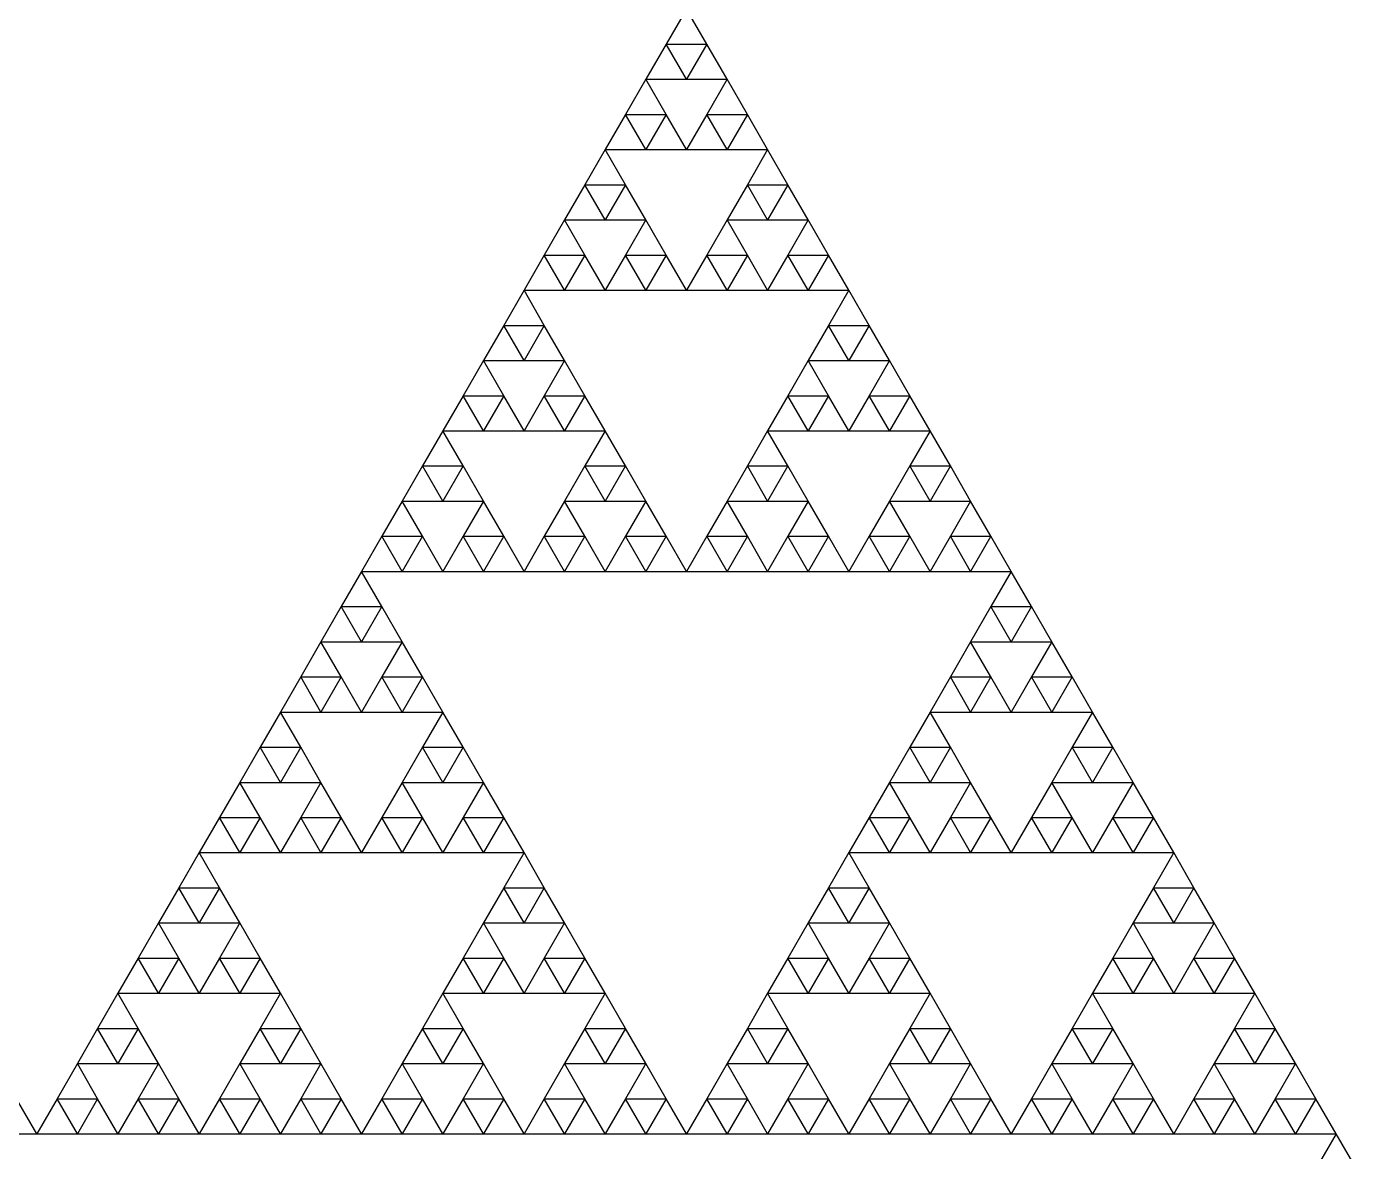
# Model space of a CAD drawing. Header units: metres. Extents: x -50 to 50, y -29 to 58.
# Drawn here: x -12.55 to -6.15, y 25.17 to 30.59 of the extents above; entities that cross this region are included whole.
import ezdxf

# ---------------------------------------------------------------- set-up
doc = ezdxf.new("R2010")
doc.units = ezdxf.units.M

msp = doc.modelspace()

# ---------------------------------------------------------------- linework, layer by layer
for p, q in [((-9.375, 30.6717), (-9.47266, 30.5026)), ((-9.27734, 30.5026), (-9.375, 30.6717)), ((-9.47266, 30.5026), (-9.57031, 30.3334)), ((-9.375, 30.3334), (-9.47266, 30.5026)), ((-9.47266, 30.5026), (-9.27734, 30.5026)), ((-9.27734, 30.5026), (-9.375, 30.3334)), ((-9.17969, 30.3334), (-9.27734, 30.5026)), ((-9.57031, 30.3334), (-9.66797, 30.1643)), ((-9.47266, 30.1643), (-9.57031, 30.3334)), ((-9.57031, 30.3334), (-9.375, 30.3334)), ((-9.375, 30.3334), (-9.17969, 30.3334)), ((-9.17969, 30.3334), (-9.27734, 30.1643)), ((-9.08203, 30.1643), (-9.17969, 30.3334)), ((-9.66797, 30.1643), (-9.76562, 29.9951)), ((-9.57031, 29.9951), (-9.66797, 30.1643)), ((-9.66797, 30.1643), (-9.47266, 30.1643)), ((-9.47266, 30.1643), (-9.57031, 29.9951)), ((-9.375, 29.9951), (-9.47266, 30.1643)), ((-9.27734, 30.1643), (-9.375, 29.9951)), ((-9.17969, 29.9951), (-9.27734, 30.1643)), ((-9.27734, 30.1643), (-9.08203, 30.1643)), ((-9.08203, 30.1643), (-9.17969, 29.9951)), ((-8.98438, 29.9951), (-9.08203, 30.1643)), ((-9.76562, 29.9951), (-9.86328, 29.826)), ((-9.66797, 29.826), (-9.76562, 29.9951)), ((-9.76562, 29.9951), (-9.57031, 29.9951)), ((-9.57031, 29.9951), (-9.375, 29.9951)), ((-9.375, 29.9951), (-9.17969, 29.9951)), ((-9.17969, 29.9951), (-8.98438, 29.9951)), ((-8.98438, 29.9951), (-9.08203, 29.826)), ((-8.88672, 29.826), (-8.98438, 29.9951)), ((-9.86328, 29.826), (-9.96094, 29.6569)), ((-9.76562, 29.6569), (-9.86328, 29.826)), ((-9.86328, 29.826), (-9.66797, 29.826)), ((-9.66797, 29.826), (-9.76562, 29.6569)), ((-9.57031, 29.6569), (-9.66797, 29.826)), ((-9.08203, 29.826), (-9.17969, 29.6569)), ((-8.98438, 29.6569), (-9.08203, 29.826)), ((-9.08203, 29.826), (-8.88672, 29.826)), ((-8.88672, 29.826), (-8.98438, 29.6569)), ((-8.78906, 29.6569), (-8.88672, 29.826)), ((-9.96094, 29.6569), (-10.0586, 29.4877)), ((-9.86328, 29.4877), (-9.96094, 29.6569)), ((-9.96094, 29.6569), (-9.76562, 29.6569)), ((-9.76562, 29.6569), (-9.57031, 29.6569)), ((-9.57031, 29.6569), (-9.66797, 29.4877)), ((-9.47266, 29.4877), (-9.57031, 29.6569)), ((-9.17969, 29.6569), (-9.27734, 29.4877)), ((-9.08203, 29.4877), (-9.17969, 29.6569)), ((-9.17969, 29.6569), (-8.98438, 29.6569)), ((-8.98438, 29.6569), (-8.78906, 29.6569)), ((-8.78906, 29.6569), (-8.88672, 29.4877)), ((-8.69141, 29.4877), (-8.78906, 29.6569)), ((-10.0586, 29.4877), (-10.1562, 29.3186)), ((-9.96094, 29.3186), (-10.0586, 29.4877)), ((-10.0586, 29.4877), (-9.86328, 29.4877)), ((-9.86328, 29.4877), (-9.96094, 29.3186)), ((-9.76562, 29.3186), (-9.86328, 29.4877)), ((-9.66797, 29.4877), (-9.76562, 29.3186)), ((-9.57031, 29.3186), (-9.66797, 29.4877)), ((-9.66797, 29.4877), (-9.47266, 29.4877)), ((-9.47266, 29.4877), (-9.57031, 29.3186)), ((-9.375, 29.3186), (-9.47266, 29.4877)), ((-9.27734, 29.4877), (-9.375, 29.3186)), ((-9.17969, 29.3186), (-9.27734, 29.4877)), ((-9.27734, 29.4877), (-9.08203, 29.4877)), ((-9.08203, 29.4877), (-9.17969, 29.3186)), ((-8.98438, 29.3186), (-9.08203, 29.4877)), ((-8.88672, 29.4877), (-8.98438, 29.3186)), ((-8.78906, 29.3186), (-8.88672, 29.4877)), ((-8.88672, 29.4877), (-8.69141, 29.4877)), ((-8.69141, 29.4877), (-8.78906, 29.3186)), ((-8.59375, 29.3186), (-8.69141, 29.4877)), ((-10.1562, 29.3186), (-10.2539, 29.1494)), ((-10.0586, 29.1494), (-10.1562, 29.3186)), ((-10.1562, 29.3186), (-9.96094, 29.3186)), ((-9.96094, 29.3186), (-9.76562, 29.3186)), ((-9.76562, 29.3186), (-9.57031, 29.3186)), ((-9.57031, 29.3186), (-9.375, 29.3186)), ((-9.375, 29.3186), (-9.17969, 29.3186)), ((-9.17969, 29.3186), (-8.98438, 29.3186)), ((-8.98438, 29.3186), (-8.78906, 29.3186)), ((-8.78906, 29.3186), (-8.59375, 29.3186)), ((-8.59375, 29.3186), (-8.69141, 29.1494)), ((-8.49609, 29.1494), (-8.59375, 29.3186)), ((-10.2539, 29.1494), (-10.3516, 28.9803)), ((-10.1562, 28.9803), (-10.2539, 29.1494)), ((-10.2539, 29.1494), (-10.0586, 29.1494)), ((-10.0586, 29.1494), (-10.1562, 28.9803)), ((-9.96094, 28.9803), (-10.0586, 29.1494)), ((-8.69141, 29.1494), (-8.78906, 28.9803)), ((-8.59375, 28.9803), (-8.69141, 29.1494)), ((-8.69141, 29.1494), (-8.49609, 29.1494)), ((-8.49609, 29.1494), (-8.59375, 28.9803)), ((-8.39844, 28.9803), (-8.49609, 29.1494)), ((-10.3516, 28.9803), (-10.4492, 28.8111)), ((-10.2539, 28.8111), (-10.3516, 28.9803)), ((-10.3516, 28.9803), (-10.1562, 28.9803)), ((-10.1562, 28.9803), (-9.96094, 28.9803)), ((-9.96094, 28.9803), (-10.0586, 28.8111)), ((-9.86328, 28.8111), (-9.96094, 28.9803)), ((-8.78906, 28.9803), (-8.88672, 28.8111)), ((-8.69141, 28.8111), (-8.78906, 28.9803)), ((-8.78906, 28.9803), (-8.59375, 28.9803)), ((-8.59375, 28.9803), (-8.39844, 28.9803)), ((-8.39844, 28.9803), (-8.49609, 28.8111)), ((-8.30078, 28.8111), (-8.39844, 28.9803)), ((-10.4492, 28.8111), (-10.5469, 28.642)), ((-10.3516, 28.642), (-10.4492, 28.8111)), ((-10.4492, 28.8111), (-10.2539, 28.8111)), ((-10.2539, 28.8111), (-10.3516, 28.642)), ((-10.1562, 28.642), (-10.2539, 28.8111)), ((-10.0586, 28.8111), (-10.1562, 28.642)), ((-9.96094, 28.642), (-10.0586, 28.8111)), ((-10.0586, 28.8111), (-9.86328, 28.8111)), ((-9.86328, 28.8111), (-9.96094, 28.642)), ((-9.76562, 28.642), (-9.86328, 28.8111)), ((-8.88672, 28.8111), (-8.98438, 28.642)), ((-8.78906, 28.642), (-8.88672, 28.8111)), ((-8.88672, 28.8111), (-8.69141, 28.8111)), ((-8.69141, 28.8111), (-8.78906, 28.642)), ((-8.59375, 28.642), (-8.69141, 28.8111)), ((-8.49609, 28.8111), (-8.59375, 28.642)), ((-8.39844, 28.642), (-8.49609, 28.8111)), ((-8.49609, 28.8111), (-8.30078, 28.8111)), ((-8.30078, 28.8111), (-8.39844, 28.642)), ((-8.20312, 28.642), (-8.30078, 28.8111)), ((-10.5469, 28.642), (-10.6445, 28.4728)), ((-10.4492, 28.4728), (-10.5469, 28.642)), ((-10.5469, 28.642), (-10.3516, 28.642)), ((-10.3516, 28.642), (-10.1562, 28.642)), ((-10.1562, 28.642), (-9.96094, 28.642)), ((-9.96094, 28.642), (-9.76562, 28.642)), ((-9.76562, 28.642), (-9.86328, 28.4728)), ((-9.66797, 28.4728), (-9.76562, 28.642)), ((-8.98438, 28.642), (-9.08203, 28.4728)), ((-8.88672, 28.4728), (-8.98438, 28.642)), ((-8.98438, 28.642), (-8.78906, 28.642)), ((-8.78906, 28.642), (-8.59375, 28.642)), ((-8.59375, 28.642), (-8.39844, 28.642)), ((-8.39844, 28.642), (-8.20312, 28.642)), ((-8.20312, 28.642), (-8.30078, 28.4728)), ((-8.10547, 28.4728), (-8.20312, 28.642)), ((-10.6445, 28.4728), (-10.7422, 28.3037)), ((-10.5469, 28.3037), (-10.6445, 28.4728)), ((-10.6445, 28.4728), (-10.4492, 28.4728)), ((-10.4492, 28.4728), (-10.5469, 28.3037)), ((-10.3516, 28.3037), (-10.4492, 28.4728)), ((-9.86328, 28.4728), (-9.96094, 28.3037)), ((-9.76562, 28.3037), (-9.86328, 28.4728)), ((-9.86328, 28.4728), (-9.66797, 28.4728)), ((-9.66797, 28.4728), (-9.76562, 28.3037)), ((-9.57031, 28.3037), (-9.66797, 28.4728)), ((-9.08203, 28.4728), (-9.17969, 28.3037)), ((-8.98438, 28.3037), (-9.08203, 28.4728)), ((-9.08203, 28.4728), (-8.88672, 28.4728)), ((-8.88672, 28.4728), (-8.98438, 28.3037)), ((-8.78906, 28.3037), (-8.88672, 28.4728)), ((-8.30078, 28.4728), (-8.39844, 28.3037)), ((-8.20312, 28.3037), (-8.30078, 28.4728)), ((-8.30078, 28.4728), (-8.10547, 28.4728)), ((-8.10547, 28.4728), (-8.20312, 28.3037)), ((-8.00781, 28.3037), (-8.10547, 28.4728)), ((-10.7422, 28.3037), (-10.8398, 28.1345)), ((-10.6445, 28.1345), (-10.7422, 28.3037)), ((-10.7422, 28.3037), (-10.5469, 28.3037)), ((-10.5469, 28.3037), (-10.3516, 28.3037)), ((-10.3516, 28.3037), (-10.4492, 28.1345)), ((-10.2539, 28.1345), (-10.3516, 28.3037)), ((-9.96094, 28.3037), (-10.0586, 28.1345)), ((-9.86328, 28.1345), (-9.96094, 28.3037)), ((-9.96094, 28.3037), (-9.76562, 28.3037)), ((-9.76562, 28.3037), (-9.57031, 28.3037)), ((-9.57031, 28.3037), (-9.66797, 28.1345)), ((-9.47266, 28.1345), (-9.57031, 28.3037)), ((-9.17969, 28.3037), (-9.27734, 28.1345)), ((-9.08203, 28.1345), (-9.17969, 28.3037)), ((-9.17969, 28.3037), (-8.98438, 28.3037)), ((-8.98438, 28.3037), (-8.78906, 28.3037)), ((-8.78906, 28.3037), (-8.88672, 28.1345)), ((-8.69141, 28.1345), (-8.78906, 28.3037)), ((-8.39844, 28.3037), (-8.49609, 28.1345)), ((-8.30078, 28.1345), (-8.39844, 28.3037)), ((-8.39844, 28.3037), (-8.20312, 28.3037)), ((-8.20312, 28.3037), (-8.00781, 28.3037)), ((-8.00781, 28.3037), (-8.10547, 28.1345)), ((-7.91016, 28.1345), (-8.00781, 28.3037)), ((-10.8398, 28.1345), (-10.9375, 27.9654)), ((-10.7422, 27.9654), (-10.8398, 28.1345)), ((-10.8398, 28.1345), (-10.6445, 28.1345)), ((-10.6445, 28.1345), (-10.7422, 27.9654)), ((-10.5469, 27.9654), (-10.6445, 28.1345)), ((-10.4492, 28.1345), (-10.5469, 27.9654)), ((-10.3516, 27.9654), (-10.4492, 28.1345)), ((-10.4492, 28.1345), (-10.2539, 28.1345)), ((-10.2539, 28.1345), (-10.3516, 27.9654)), ((-10.1562, 27.9654), (-10.2539, 28.1345)), ((-10.0586, 28.1345), (-10.1562, 27.9654)), ((-9.96094, 27.9654), (-10.0586, 28.1345)), ((-10.0586, 28.1345), (-9.86328, 28.1345)), ((-9.86328, 28.1345), (-9.96094, 27.9654)), ((-9.76562, 27.9654), (-9.86328, 28.1345)), ((-9.66797, 28.1345), (-9.76562, 27.9654)), ((-9.57031, 27.9654), (-9.66797, 28.1345)), ((-9.66797, 28.1345), (-9.47266, 28.1345)), ((-9.47266, 28.1345), (-9.57031, 27.9654)), ((-9.375, 27.9654), (-9.47266, 28.1345)), ((-9.27734, 28.1345), (-9.375, 27.9654)), ((-9.17969, 27.9654), (-9.27734, 28.1345)), ((-9.27734, 28.1345), (-9.08203, 28.1345)), ((-9.08203, 28.1345), (-9.17969, 27.9654)), ((-8.98438, 27.9654), (-9.08203, 28.1345)), ((-8.88672, 28.1345), (-8.98438, 27.9654)), ((-8.78906, 27.9654), (-8.88672, 28.1345)), ((-8.88672, 28.1345), (-8.69141, 28.1345)), ((-8.69141, 28.1345), (-8.78906, 27.9654)), ((-8.59375, 27.9654), (-8.69141, 28.1345)), ((-8.49609, 28.1345), (-8.59375, 27.9654)), ((-8.39844, 27.9654), (-8.49609, 28.1345)), ((-8.49609, 28.1345), (-8.30078, 28.1345)), ((-8.30078, 28.1345), (-8.39844, 27.9654)), ((-8.20312, 27.9654), (-8.30078, 28.1345)), ((-8.10547, 28.1345), (-8.20312, 27.9654)), ((-8.00781, 27.9654), (-8.10547, 28.1345)), ((-8.10547, 28.1345), (-7.91016, 28.1345)), ((-7.91016, 28.1345), (-8.00781, 27.9654)), ((-7.8125, 27.9654), (-7.91016, 28.1345)), ((-10.9375, 27.9654), (-11.0352, 27.7962)), ((-10.8398, 27.7962), (-10.9375, 27.9654)), ((-10.9375, 27.9654), (-10.7422, 27.9654)), ((-10.7422, 27.9654), (-10.5469, 27.9654)), ((-10.5469, 27.9654), (-10.3516, 27.9654)), ((-10.3516, 27.9654), (-10.1562, 27.9654)), ((-10.1562, 27.9654), (-9.96094, 27.9654)), ((-9.96094, 27.9654), (-9.76562, 27.9654)), ((-9.76562, 27.9654), (-9.57031, 27.9654)), ((-9.57031, 27.9654), (-9.375, 27.9654)), ((-9.375, 27.9654), (-9.17969, 27.9654)), ((-9.17969, 27.9654), (-8.98438, 27.9654)), ((-8.98438, 27.9654), (-8.78906, 27.9654)), ((-8.78906, 27.9654), (-8.59375, 27.9654)), ((-8.59375, 27.9654), (-8.39844, 27.9654)), ((-8.39844, 27.9654), (-8.20312, 27.9654)), ((-8.20312, 27.9654), (-8.00781, 27.9654)), ((-8.00781, 27.9654), (-7.8125, 27.9654)), ((-7.8125, 27.9654), (-7.91016, 27.7962)), ((-7.71484, 27.7962), (-7.8125, 27.9654)), ((-11.0352, 27.7962), (-11.1328, 27.6271)), ((-10.9375, 27.6271), (-11.0352, 27.7962)), ((-11.0352, 27.7962), (-10.8398, 27.7962)), ((-10.8398, 27.7962), (-10.9375, 27.6271)), ((-10.7422, 27.6271), (-10.8398, 27.7962)), ((-7.91016, 27.7962), (-8.00781, 27.6271)), ((-7.8125, 27.6271), (-7.91016, 27.7962)), ((-7.91016, 27.7962), (-7.71484, 27.7962)), ((-7.71484, 27.7962), (-7.8125, 27.6271)), ((-7.61719, 27.6271), (-7.71484, 27.7962)), ((-11.1328, 27.6271), (-11.2305, 27.458)), ((-11.0352, 27.458), (-11.1328, 27.6271)), ((-11.1328, 27.6271), (-10.9375, 27.6271)), ((-10.9375, 27.6271), (-10.7422, 27.6271)), ((-10.7422, 27.6271), (-10.8398, 27.458)), ((-10.6445, 27.458), (-10.7422, 27.6271)), ((-8.00781, 27.6271), (-8.10547, 27.458)), ((-7.91016, 27.458), (-8.00781, 27.6271)), ((-8.00781, 27.6271), (-7.8125, 27.6271)), ((-7.8125, 27.6271), (-7.61719, 27.6271)), ((-7.61719, 27.6271), (-7.71484, 27.458)), ((-7.51953, 27.458), (-7.61719, 27.6271)), ((-11.2305, 27.458), (-11.3281, 27.2888)), ((-11.1328, 27.2888), (-11.2305, 27.458)), ((-11.2305, 27.458), (-11.0352, 27.458)), ((-11.0352, 27.458), (-11.1328, 27.2888)), ((-10.9375, 27.2888), (-11.0352, 27.458)), ((-10.8398, 27.458), (-10.9375, 27.2888)), ((-10.7422, 27.2888), (-10.8398, 27.458)), ((-10.8398, 27.458), (-10.6445, 27.458)), ((-10.6445, 27.458), (-10.7422, 27.2888)), ((-10.5469, 27.2888), (-10.6445, 27.458)), ((-8.10547, 27.458), (-8.20312, 27.2888)), ((-8.00781, 27.2888), (-8.10547, 27.458)), ((-8.10547, 27.458), (-7.91016, 27.458)), ((-7.91016, 27.458), (-8.00781, 27.2888)), ((-7.8125, 27.2888), (-7.91016, 27.458)), ((-7.71484, 27.458), (-7.8125, 27.2888)), ((-7.61719, 27.2888), (-7.71484, 27.458)), ((-7.71484, 27.458), (-7.51953, 27.458)), ((-7.51953, 27.458), (-7.61719, 27.2888)), ((-7.42188, 27.2888), (-7.51953, 27.458)), ((-11.3281, 27.2888), (-11.4258, 27.1197)), ((-11.2305, 27.1197), (-11.3281, 27.2888)), ((-11.3281, 27.2888), (-11.1328, 27.2888)), ((-11.1328, 27.2888), (-10.9375, 27.2888)), ((-10.9375, 27.2888), (-10.7422, 27.2888)), ((-10.7422, 27.2888), (-10.5469, 27.2888)), ((-10.5469, 27.2888), (-10.6445, 27.1197)), ((-10.4492, 27.1197), (-10.5469, 27.2888)), ((-8.20312, 27.2888), (-8.30078, 27.1197)), ((-8.10547, 27.1197), (-8.20312, 27.2888)), ((-8.20312, 27.2888), (-8.00781, 27.2888)), ((-8.00781, 27.2888), (-7.8125, 27.2888)), ((-7.8125, 27.2888), (-7.61719, 27.2888)), ((-7.61719, 27.2888), (-7.42188, 27.2888)), ((-7.42188, 27.2888), (-7.51953, 27.1197)), ((-7.32422, 27.1197), (-7.42188, 27.2888)), ((-11.4258, 27.1197), (-11.5234, 26.9505)), ((-11.3281, 26.9505), (-11.4258, 27.1197)), ((-11.4258, 27.1197), (-11.2305, 27.1197)), ((-11.2305, 27.1197), (-11.3281, 26.9505)), ((-11.1328, 26.9505), (-11.2305, 27.1197)), ((-10.6445, 27.1197), (-10.7422, 26.9505)), ((-10.5469, 26.9505), (-10.6445, 27.1197)), ((-10.6445, 27.1197), (-10.4492, 27.1197)), ((-10.4492, 27.1197), (-10.5469, 26.9505)), ((-10.3516, 26.9505), (-10.4492, 27.1197)), ((-8.30078, 27.1197), (-8.39844, 26.9505)), ((-8.20312, 26.9505), (-8.30078, 27.1197)), ((-8.30078, 27.1197), (-8.10547, 27.1197)), ((-8.10547, 27.1197), (-8.20312, 26.9505)), ((-8.00781, 26.9505), (-8.10547, 27.1197)), ((-7.51953, 27.1197), (-7.61719, 26.9505)), ((-7.42188, 26.9505), (-7.51953, 27.1197)), ((-7.51953, 27.1197), (-7.32422, 27.1197)), ((-7.32422, 27.1197), (-7.42188, 26.9505)), ((-7.22656, 26.9505), (-7.32422, 27.1197)), ((-11.5234, 26.9505), (-11.6211, 26.7814)), ((-11.4258, 26.7814), (-11.5234, 26.9505)), ((-11.5234, 26.9505), (-11.3281, 26.9505)), ((-11.3281, 26.9505), (-11.1328, 26.9505)), ((-11.1328, 26.9505), (-11.2305, 26.7814)), ((-11.0352, 26.7814), (-11.1328, 26.9505)), ((-10.7422, 26.9505), (-10.8398, 26.7814)), ((-10.6445, 26.7814), (-10.7422, 26.9505)), ((-10.7422, 26.9505), (-10.5469, 26.9505)), ((-10.5469, 26.9505), (-10.3516, 26.9505)), ((-10.3516, 26.9505), (-10.4492, 26.7814)), ((-10.2539, 26.7814), (-10.3516, 26.9505)), ((-8.39844, 26.9505), (-8.49609, 26.7814)), ((-8.30078, 26.7814), (-8.39844, 26.9505)), ((-8.39844, 26.9505), (-8.20312, 26.9505)), ((-8.20312, 26.9505), (-8.00781, 26.9505)), ((-8.00781, 26.9505), (-8.10547, 26.7814)), ((-7.91016, 26.7814), (-8.00781, 26.9505)), ((-7.61719, 26.9505), (-7.71484, 26.7814)), ((-7.51953, 26.7814), (-7.61719, 26.9505)), ((-7.61719, 26.9505), (-7.42188, 26.9505)), ((-7.42188, 26.9505), (-7.22656, 26.9505)), ((-7.22656, 26.9505), (-7.32422, 26.7814)), ((-7.12891, 26.7814), (-7.22656, 26.9505)), ((-11.6211, 26.7814), (-11.7188, 26.6122)), ((-11.5234, 26.6122), (-11.6211, 26.7814)), ((-11.6211, 26.7814), (-11.4258, 26.7814)), ((-11.4258, 26.7814), (-11.5234, 26.6122)), ((-11.3281, 26.6122), (-11.4258, 26.7814)), ((-11.2305, 26.7814), (-11.3281, 26.6122)), ((-11.1328, 26.6122), (-11.2305, 26.7814)), ((-11.2305, 26.7814), (-11.0352, 26.7814)), ((-11.0352, 26.7814), (-11.1328, 26.6122)), ((-10.9375, 26.6122), (-11.0352, 26.7814)), ((-10.8398, 26.7814), (-10.9375, 26.6122)), ((-10.7422, 26.6122), (-10.8398, 26.7814)), ((-10.8398, 26.7814), (-10.6445, 26.7814)), ((-10.6445, 26.7814), (-10.7422, 26.6122)), ((-10.5469, 26.6122), (-10.6445, 26.7814)), ((-10.4492, 26.7814), (-10.5469, 26.6122)), ((-10.3516, 26.6122), (-10.4492, 26.7814)), ((-10.4492, 26.7814), (-10.2539, 26.7814)), ((-10.2539, 26.7814), (-10.3516, 26.6122)), ((-10.1562, 26.6122), (-10.2539, 26.7814)), ((-8.49609, 26.7814), (-8.59375, 26.6122)), ((-8.39844, 26.6122), (-8.49609, 26.7814)), ((-8.49609, 26.7814), (-8.30078, 26.7814)), ((-8.30078, 26.7814), (-8.39844, 26.6122)), ((-8.20312, 26.6122), (-8.30078, 26.7814)), ((-8.10547, 26.7814), (-8.20312, 26.6122)), ((-8.00781, 26.6122), (-8.10547, 26.7814)), ((-8.10547, 26.7814), (-7.91016, 26.7814)), ((-7.91016, 26.7814), (-8.00781, 26.6122)), ((-7.8125, 26.6122), (-7.91016, 26.7814)), ((-7.71484, 26.7814), (-7.8125, 26.6122)), ((-7.61719, 26.6122), (-7.71484, 26.7814)), ((-7.71484, 26.7814), (-7.51953, 26.7814)), ((-7.51953, 26.7814), (-7.61719, 26.6122)), ((-7.42188, 26.6122), (-7.51953, 26.7814)), ((-7.32422, 26.7814), (-7.42188, 26.6122)), ((-7.22656, 26.6122), (-7.32422, 26.7814)), ((-7.32422, 26.7814), (-7.12891, 26.7814)), ((-7.12891, 26.7814), (-7.22656, 26.6122)), ((-7.03125, 26.6122), (-7.12891, 26.7814)), ((-11.7188, 26.6122), (-11.8164, 26.4431)), ((-11.6211, 26.4431), (-11.7188, 26.6122)), ((-11.7188, 26.6122), (-11.5234, 26.6122)), ((-11.5234, 26.6122), (-11.3281, 26.6122)), ((-11.3281, 26.6122), (-11.1328, 26.6122)), ((-11.1328, 26.6122), (-10.9375, 26.6122)), ((-10.9375, 26.6122), (-10.7422, 26.6122)), ((-10.7422, 26.6122), (-10.5469, 26.6122)), ((-10.5469, 26.6122), (-10.3516, 26.6122)), ((-10.3516, 26.6122), (-10.1562, 26.6122)), ((-10.1562, 26.6122), (-10.2539, 26.4431)), ((-10.0586, 26.4431), (-10.1562, 26.6122)), ((-8.59375, 26.6122), (-8.69141, 26.4431)), ((-8.49609, 26.4431), (-8.59375, 26.6122)), ((-8.59375, 26.6122), (-8.39844, 26.6122)), ((-8.39844, 26.6122), (-8.20312, 26.6122)), ((-8.20312, 26.6122), (-8.00781, 26.6122)), ((-8.00781, 26.6122), (-7.8125, 26.6122)), ((-7.8125, 26.6122), (-7.61719, 26.6122)), ((-7.61719, 26.6122), (-7.42188, 26.6122)), ((-7.42188, 26.6122), (-7.22656, 26.6122)), ((-7.22656, 26.6122), (-7.03125, 26.6122)), ((-7.03125, 26.6122), (-7.12891, 26.4431)), ((-6.93359, 26.4431), (-7.03125, 26.6122)), ((-11.8164, 26.4431), (-11.9141, 26.2739)), ((-11.7188, 26.2739), (-11.8164, 26.4431)), ((-11.8164, 26.4431), (-11.6211, 26.4431)), ((-11.6211, 26.4431), (-11.7188, 26.2739)), ((-11.5234, 26.2739), (-11.6211, 26.4431)), ((-10.2539, 26.4431), (-10.3516, 26.2739)), ((-10.1562, 26.2739), (-10.2539, 26.4431)), ((-10.2539, 26.4431), (-10.0586, 26.4431)), ((-10.0586, 26.4431), (-10.1562, 26.2739)), ((-9.96094, 26.2739), (-10.0586, 26.4431)), ((-8.69141, 26.4431), (-8.78906, 26.2739)), ((-8.59375, 26.2739), (-8.69141, 26.4431)), ((-8.69141, 26.4431), (-8.49609, 26.4431)), ((-8.49609, 26.4431), (-8.59375, 26.2739)), ((-8.39844, 26.2739), (-8.49609, 26.4431)), ((-7.12891, 26.4431), (-7.22656, 26.2739)), ((-7.03125, 26.2739), (-7.12891, 26.4431)), ((-7.12891, 26.4431), (-6.93359, 26.4431)), ((-6.93359, 26.4431), (-7.03125, 26.2739)), ((-6.83594, 26.2739), (-6.93359, 26.4431)), ((-11.9141, 26.2739), (-12.0117, 26.1048)), ((-11.8164, 26.1048), (-11.9141, 26.2739)), ((-11.9141, 26.2739), (-11.7188, 26.2739)), ((-11.7188, 26.2739), (-11.5234, 26.2739)), ((-11.5234, 26.2739), (-11.6211, 26.1048)), ((-11.4258, 26.1048), (-11.5234, 26.2739)), ((-10.3516, 26.2739), (-10.4492, 26.1048)), ((-10.2539, 26.1048), (-10.3516, 26.2739)), ((-10.3516, 26.2739), (-10.1562, 26.2739)), ((-10.1562, 26.2739), (-9.96094, 26.2739)), ((-9.96094, 26.2739), (-10.0586, 26.1048)), ((-9.86328, 26.1048), (-9.96094, 26.2739)), ((-8.78906, 26.2739), (-8.88672, 26.1048)), ((-8.69141, 26.1048), (-8.78906, 26.2739)), ((-8.78906, 26.2739), (-8.59375, 26.2739)), ((-8.59375, 26.2739), (-8.39844, 26.2739)), ((-8.39844, 26.2739), (-8.49609, 26.1048)), ((-8.30078, 26.1048), (-8.39844, 26.2739)), ((-7.22656, 26.2739), (-7.32422, 26.1048)), ((-7.12891, 26.1048), (-7.22656, 26.2739)), ((-7.22656, 26.2739), (-7.03125, 26.2739)), ((-7.03125, 26.2739), (-6.83594, 26.2739)), ((-6.83594, 26.2739), (-6.93359, 26.1048)), ((-6.73828, 26.1048), (-6.83594, 26.2739)), ((-12.0117, 26.1048), (-12.1094, 25.9356)), ((-11.9141, 25.9356), (-12.0117, 26.1048)), ((-12.0117, 26.1048), (-11.8164, 26.1048)), ((-11.8164, 26.1048), (-11.9141, 25.9356)), ((-11.7188, 25.9356), (-11.8164, 26.1048)), ((-11.6211, 26.1048), (-11.7188, 25.9356)), ((-11.5234, 25.9356), (-11.6211, 26.1048)), ((-11.6211, 26.1048), (-11.4258, 26.1048)), ((-11.4258, 26.1048), (-11.5234, 25.9356)), ((-11.3281, 25.9356), (-11.4258, 26.1048)), ((-10.4492, 26.1048), (-10.5469, 25.9356)), ((-10.3516, 25.9356), (-10.4492, 26.1048)), ((-10.4492, 26.1048), (-10.2539, 26.1048)), ((-10.2539, 26.1048), (-10.3516, 25.9356)), ((-10.1562, 25.9356), (-10.2539, 26.1048)), ((-10.0586, 26.1048), (-10.1562, 25.9356)), ((-9.96094, 25.9356), (-10.0586, 26.1048)), ((-10.0586, 26.1048), (-9.86328, 26.1048)), ((-9.86328, 26.1048), (-9.96094, 25.9356)), ((-9.76562, 25.9356), (-9.86328, 26.1048)), ((-8.88672, 26.1048), (-8.98438, 25.9356)), ((-8.78906, 25.9356), (-8.88672, 26.1048)), ((-8.88672, 26.1048), (-8.69141, 26.1048)), ((-8.69141, 26.1048), (-8.78906, 25.9356)), ((-8.59375, 25.9356), (-8.69141, 26.1048)), ((-8.49609, 26.1048), (-8.59375, 25.9356)), ((-8.39844, 25.9356), (-8.49609, 26.1048)), ((-8.49609, 26.1048), (-8.30078, 26.1048)), ((-8.30078, 26.1048), (-8.39844, 25.9356)), ((-8.20312, 25.9356), (-8.30078, 26.1048)), ((-7.32422, 26.1048), (-7.42188, 25.9356)), ((-7.22656, 25.9356), (-7.32422, 26.1048)), ((-7.32422, 26.1048), (-7.12891, 26.1048)), ((-7.12891, 26.1048), (-7.22656, 25.9356)), ((-7.03125, 25.9356), (-7.12891, 26.1048)), ((-6.93359, 26.1048), (-7.03125, 25.9356)), ((-6.83594, 25.9356), (-6.93359, 26.1048)), ((-6.93359, 26.1048), (-6.73828, 26.1048)), ((-6.73828, 26.1048), (-6.83594, 25.9356)), ((-6.64062, 25.9356), (-6.73828, 26.1048)), ((-12.1094, 25.9356), (-12.207, 25.7665)), ((-12.0117, 25.7665), (-12.1094, 25.9356)), ((-12.1094, 25.9356), (-11.9141, 25.9356)), ((-11.9141, 25.9356), (-11.7188, 25.9356)), ((-11.7188, 25.9356), (-11.5234, 25.9356)), ((-11.5234, 25.9356), (-11.3281, 25.9356)), ((-11.3281, 25.9356), (-11.4258, 25.7665)), ((-11.2305, 25.7665), (-11.3281, 25.9356)), ((-10.5469, 25.9356), (-10.6445, 25.7665)), ((-10.4492, 25.7665), (-10.5469, 25.9356)), ((-10.5469, 25.9356), (-10.3516, 25.9356)), ((-10.3516, 25.9356), (-10.1562, 25.9356)), ((-10.1562, 25.9356), (-9.96094, 25.9356)), ((-9.96094, 25.9356), (-9.76562, 25.9356)), ((-9.76562, 25.9356), (-9.86328, 25.7665)), ((-9.66797, 25.7665), (-9.76562, 25.9356)), ((-8.98438, 25.9356), (-9.08203, 25.7665)), ((-8.88672, 25.7665), (-8.98438, 25.9356)), ((-8.98438, 25.9356), (-8.78906, 25.9356)), ((-8.78906, 25.9356), (-8.59375, 25.9356)), ((-8.59375, 25.9356), (-8.39844, 25.9356)), ((-8.39844, 25.9356), (-8.20312, 25.9356)), ((-8.20312, 25.9356), (-8.30078, 25.7665)), ((-8.10547, 25.7665), (-8.20312, 25.9356)), ((-7.42188, 25.9356), (-7.51953, 25.7665)), ((-7.32422, 25.7665), (-7.42188, 25.9356)), ((-7.42188, 25.9356), (-7.22656, 25.9356)), ((-7.22656, 25.9356), (-7.03125, 25.9356)), ((-7.03125, 25.9356), (-6.83594, 25.9356)), ((-6.83594, 25.9356), (-6.64062, 25.9356)), ((-6.64062, 25.9356), (-6.73828, 25.7665)), ((-6.54297, 25.7665), (-6.64062, 25.9356)), ((-12.207, 25.7665), (-12.3047, 25.5974)), ((-12.1094, 25.5974), (-12.207, 25.7665)), ((-12.207, 25.7665), (-12.0117, 25.7665)), ((-12.0117, 25.7665), (-12.1094, 25.5974)), ((-11.9141, 25.5974), (-12.0117, 25.7665)), ((-11.4258, 25.7665), (-11.5234, 25.5974)), ((-11.3281, 25.5974), (-11.4258, 25.7665)), ((-11.4258, 25.7665), (-11.2305, 25.7665)), ((-11.2305, 25.7665), (-11.3281, 25.5974)), ((-11.1328, 25.5974), (-11.2305, 25.7665)), ((-10.6445, 25.7665), (-10.7422, 25.5974)), ((-10.5469, 25.5974), (-10.6445, 25.7665)), ((-10.6445, 25.7665), (-10.4492, 25.7665)), ((-10.4492, 25.7665), (-10.5469, 25.5974)), ((-10.3516, 25.5974), (-10.4492, 25.7665)), ((-9.86328, 25.7665), (-9.96094, 25.5974)), ((-9.76562, 25.5974), (-9.86328, 25.7665)), ((-9.86328, 25.7665), (-9.66797, 25.7665)), ((-9.66797, 25.7665), (-9.76562, 25.5974)), ((-9.57031, 25.5974), (-9.66797, 25.7665)), ((-9.08203, 25.7665), (-9.17969, 25.5974)), ((-8.98438, 25.5974), (-9.08203, 25.7665)), ((-9.08203, 25.7665), (-8.88672, 25.7665)), ((-8.88672, 25.7665), (-8.98438, 25.5974)), ((-8.78906, 25.5974), (-8.88672, 25.7665)), ((-8.30078, 25.7665), (-8.39844, 25.5974)), ((-8.20312, 25.5974), (-8.30078, 25.7665)), ((-8.30078, 25.7665), (-8.10547, 25.7665)), ((-8.10547, 25.7665), (-8.20312, 25.5974)), ((-8.00781, 25.5974), (-8.10547, 25.7665)), ((-7.51953, 25.7665), (-7.61719, 25.5974)), ((-7.42188, 25.5974), (-7.51953, 25.7665)), ((-7.51953, 25.7665), (-7.32422, 25.7665)), ((-7.32422, 25.7665), (-7.42188, 25.5974)), ((-7.22656, 25.5974), (-7.32422, 25.7665)), ((-6.73828, 25.7665), (-6.83594, 25.5974)), ((-6.64062, 25.5974), (-6.73828, 25.7665)), ((-6.73828, 25.7665), (-6.54297, 25.7665)), ((-6.54297, 25.7665), (-6.64062, 25.5974)), ((-6.44531, 25.5974), (-6.54297, 25.7665)), ((-12.3047, 25.5974), (-12.4023, 25.4282)), ((-12.207, 25.4282), (-12.3047, 25.5974)), ((-12.3047, 25.5974), (-12.1094, 25.5974)), ((-12.1094, 25.5974), (-11.9141, 25.5974)), ((-11.9141, 25.5974), (-12.0117, 25.4282)), ((-11.8164, 25.4282), (-11.9141, 25.5974)), ((-11.5234, 25.5974), (-11.6211, 25.4282)), ((-11.4258, 25.4282), (-11.5234, 25.5974)), ((-11.5234, 25.5974), (-11.3281, 25.5974)), ((-11.3281, 25.5974), (-11.1328, 25.5974)), ((-11.1328, 25.5974), (-11.2305, 25.4282)), ((-11.0352, 25.4282), (-11.1328, 25.5974)), ((-10.7422, 25.5974), (-10.8398, 25.4282)), ((-10.6445, 25.4282), (-10.7422, 25.5974)), ((-10.7422, 25.5974), (-10.5469, 25.5974)), ((-10.5469, 25.5974), (-10.3516, 25.5974)), ((-10.3516, 25.5974), (-10.4492, 25.4282)), ((-10.2539, 25.4282), (-10.3516, 25.5974)), ((-9.96094, 25.5974), (-10.0586, 25.4282)), ((-9.86328, 25.4282), (-9.96094, 25.5974)), ((-9.96094, 25.5974), (-9.76562, 25.5974)), ((-9.76562, 25.5974), (-9.57031, 25.5974)), ((-9.57031, 25.5974), (-9.66797, 25.4282)), ((-9.47266, 25.4282), (-9.57031, 25.5974)), ((-9.17969, 25.5974), (-9.27734, 25.4282)), ((-9.08203, 25.4282), (-9.17969, 25.5974)), ((-9.17969, 25.5974), (-8.98438, 25.5974)), ((-8.98438, 25.5974), (-8.78906, 25.5974)), ((-8.78906, 25.5974), (-8.88672, 25.4282)), ((-8.69141, 25.4282), (-8.78906, 25.5974)), ((-8.39844, 25.5974), (-8.49609, 25.4282)), ((-8.30078, 25.4282), (-8.39844, 25.5974)), ((-8.39844, 25.5974), (-8.20312, 25.5974)), ((-8.20312, 25.5974), (-8.00781, 25.5974)), ((-8.00781, 25.5974), (-8.10547, 25.4282)), ((-7.91016, 25.4282), (-8.00781, 25.5974)), ((-7.61719, 25.5974), (-7.71484, 25.4282)), ((-7.51953, 25.4282), (-7.61719, 25.5974)), ((-7.61719, 25.5974), (-7.42188, 25.5974)), ((-7.42188, 25.5974), (-7.22656, 25.5974)), ((-7.22656, 25.5974), (-7.32422, 25.4282)), ((-7.12891, 25.4282), (-7.22656, 25.5974)), ((-6.83594, 25.5974), (-6.93359, 25.4282)), ((-6.73828, 25.4282), (-6.83594, 25.5974)), ((-6.83594, 25.5974), (-6.64062, 25.5974)), ((-6.64062, 25.5974), (-6.44531, 25.5974)), ((-6.44531, 25.5974), (-6.54297, 25.4282)), ((-6.34766, 25.4282), (-6.44531, 25.5974)), ((-12.5, 25.2591), (-12.5977, 25.4282)), ((-12.4023, 25.4282), (-12.5, 25.2591)), ((-12.3047, 25.2591), (-12.4023, 25.4282)), ((-12.4023, 25.4282), (-12.207, 25.4282)), ((-12.207, 25.4282), (-12.3047, 25.2591)), ((-12.1094, 25.2591), (-12.207, 25.4282)), ((-12.0117, 25.4282), (-12.1094, 25.2591)), ((-11.9141, 25.2591), (-12.0117, 25.4282)), ((-12.0117, 25.4282), (-11.8164, 25.4282)), ((-11.8164, 25.4282), (-11.9141, 25.2591)), ((-11.7188, 25.2591), (-11.8164, 25.4282)), ((-11.6211, 25.4282), (-11.7188, 25.2591)), ((-11.5234, 25.2591), (-11.6211, 25.4282)), ((-11.6211, 25.4282), (-11.4258, 25.4282)), ((-11.4258, 25.4282), (-11.5234, 25.2591)), ((-11.3281, 25.2591), (-11.4258, 25.4282)), ((-11.2305, 25.4282), (-11.3281, 25.2591)), ((-11.1328, 25.2591), (-11.2305, 25.4282)), ((-11.2305, 25.4282), (-11.0352, 25.4282)), ((-11.0352, 25.4282), (-11.1328, 25.2591)), ((-10.9375, 25.2591), (-11.0352, 25.4282)), ((-10.8398, 25.4282), (-10.9375, 25.2591)), ((-10.7422, 25.2591), (-10.8398, 25.4282)), ((-10.8398, 25.4282), (-10.6445, 25.4282)), ((-10.6445, 25.4282), (-10.7422, 25.2591)), ((-10.5469, 25.2591), (-10.6445, 25.4282)), ((-10.4492, 25.4282), (-10.5469, 25.2591)), ((-10.3516, 25.2591), (-10.4492, 25.4282)), ((-10.4492, 25.4282), (-10.2539, 25.4282)), ((-10.2539, 25.4282), (-10.3516, 25.2591)), ((-10.1562, 25.2591), (-10.2539, 25.4282)), ((-10.0586, 25.4282), (-10.1562, 25.2591)), ((-9.96094, 25.2591), (-10.0586, 25.4282)), ((-10.0586, 25.4282), (-9.86328, 25.4282)), ((-9.86328, 25.4282), (-9.96094, 25.2591)), ((-9.76562, 25.2591), (-9.86328, 25.4282)), ((-9.66797, 25.4282), (-9.76562, 25.2591)), ((-9.57031, 25.2591), (-9.66797, 25.4282)), ((-9.66797, 25.4282), (-9.47266, 25.4282)), ((-9.47266, 25.4282), (-9.57031, 25.2591)), ((-9.375, 25.2591), (-9.47266, 25.4282)), ((-9.27734, 25.4282), (-9.375, 25.2591)), ((-9.17969, 25.2591), (-9.27734, 25.4282)), ((-9.27734, 25.4282), (-9.08203, 25.4282)), ((-9.08203, 25.4282), (-9.17969, 25.2591)), ((-8.98438, 25.2591), (-9.08203, 25.4282)), ((-8.88672, 25.4282), (-8.98438, 25.2591)), ((-8.78906, 25.2591), (-8.88672, 25.4282)), ((-8.88672, 25.4282), (-8.69141, 25.4282)), ((-8.69141, 25.4282), (-8.78906, 25.2591)), ((-8.59375, 25.2591), (-8.69141, 25.4282)), ((-8.49609, 25.4282), (-8.59375, 25.2591)), ((-8.39844, 25.2591), (-8.49609, 25.4282)), ((-8.49609, 25.4282), (-8.30078, 25.4282)), ((-8.30078, 25.4282), (-8.39844, 25.2591)), ((-8.20312, 25.2591), (-8.30078, 25.4282)), ((-8.10547, 25.4282), (-8.20312, 25.2591)), ((-8.00781, 25.2591), (-8.10547, 25.4282)), ((-8.10547, 25.4282), (-7.91016, 25.4282)), ((-7.91016, 25.4282), (-8.00781, 25.2591)), ((-7.8125, 25.2591), (-7.91016, 25.4282)), ((-7.71484, 25.4282), (-7.8125, 25.2591)), ((-7.61719, 25.2591), (-7.71484, 25.4282)), ((-7.71484, 25.4282), (-7.51953, 25.4282)), ((-7.51953, 25.4282), (-7.61719, 25.2591)), ((-7.42188, 25.2591), (-7.51953, 25.4282)), ((-7.32422, 25.4282), (-7.42188, 25.2591)), ((-7.22656, 25.2591), (-7.32422, 25.4282)), ((-7.32422, 25.4282), (-7.12891, 25.4282)), ((-7.12891, 25.4282), (-7.22656, 25.2591)), ((-7.03125, 25.2591), (-7.12891, 25.4282)), ((-6.93359, 25.4282), (-7.03125, 25.2591)), ((-6.83594, 25.2591), (-6.93359, 25.4282)), ((-6.93359, 25.4282), (-6.73828, 25.4282)), ((-6.73828, 25.4282), (-6.83594, 25.2591)), ((-6.64062, 25.2591), (-6.73828, 25.4282)), ((-6.54297, 25.4282), (-6.64062, 25.2591)), ((-6.44531, 25.2591), (-6.54297, 25.4282)), ((-6.54297, 25.4282), (-6.34766, 25.4282)), ((-6.34766, 25.4282), (-6.44531, 25.2591)), ((-6.25, 25.2591), (-6.34766, 25.4282)), ((-12.6953, 25.2591), (-12.5, 25.2591)), ((-12.5, 25.2591), (-12.3047, 25.2591)), ((-12.3047, 25.2591), (-12.1094, 25.2591)), ((-12.1094, 25.2591), (-11.9141, 25.2591)), ((-11.9141, 25.2591), (-11.7188, 25.2591)), ((-11.7188, 25.2591), (-11.5234, 25.2591)), ((-11.5234, 25.2591), (-11.3281, 25.2591)), ((-11.3281, 25.2591), (-11.1328, 25.2591)), ((-11.1328, 25.2591), (-10.9375, 25.2591)), ((-10.9375, 25.2591), (-10.7422, 25.2591)), ((-10.7422, 25.2591), (-10.5469, 25.2591)), ((-10.5469, 25.2591), (-10.3516, 25.2591)), ((-10.3516, 25.2591), (-10.1562, 25.2591)), ((-10.1562, 25.2591), (-9.96094, 25.2591)), ((-9.96094, 25.2591), (-9.76562, 25.2591)), ((-9.76562, 25.2591), (-9.57031, 25.2591)), ((-9.57031, 25.2591), (-9.375, 25.2591)), ((-9.375, 25.2591), (-9.17969, 25.2591)), ((-9.17969, 25.2591), (-8.98438, 25.2591)), ((-8.98438, 25.2591), (-8.78906, 25.2591)), ((-8.78906, 25.2591), (-8.59375, 25.2591)), ((-8.59375, 25.2591), (-8.39844, 25.2591)), ((-8.39844, 25.2591), (-8.20312, 25.2591)), ((-8.20312, 25.2591), (-8.00781, 25.2591)), ((-8.00781, 25.2591), (-7.8125, 25.2591)), ((-7.8125, 25.2591), (-7.61719, 25.2591)), ((-7.61719, 25.2591), (-7.42188, 25.2591)), ((-7.42188, 25.2591), (-7.22656, 25.2591)), ((-7.22656, 25.2591), (-7.03125, 25.2591)), ((-7.03125, 25.2591), (-6.83594, 25.2591)), ((-6.83594, 25.2591), (-6.64062, 25.2591)), ((-6.64062, 25.2591), (-6.44531, 25.2591)), ((-6.44531, 25.2591), (-6.25, 25.2591)), ((-6.25, 25.2591), (-6.34766, 25.0899)), ((-6.15234, 25.0899), (-6.25, 25.2591))]:
    msp.add_line(p, q)

doc.saveas('drawing.dxf')
